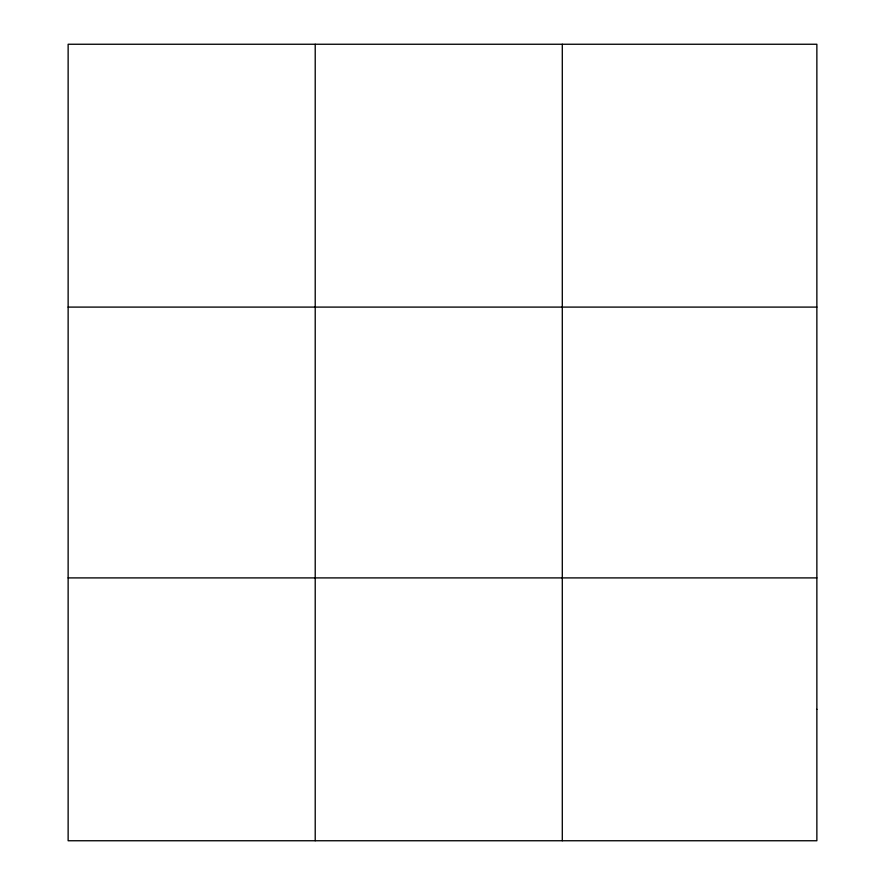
<?xml version="1.0" encoding="UTF-8"?>
<svg xmlns="http://www.w3.org/2000/svg" width="885" height="885" viewBox="0 0 885 885"><rect width="100%" height="100%" fill="white"/><g stroke="black" fill="none" stroke-linecap="round" stroke-linejoin="round"><path stroke-width="1.33" d="M315.215 44.25L315.215 840.75M562.296 44.25L562.296 840.75M68.134 307.095L816.866 307.095M68.134 577.905L816.866 577.905M816.866 709.327L816.866 840.75L68.134 840.75L68.134 44.25L816.866 44.25L816.866 709.327"/></g></svg>
